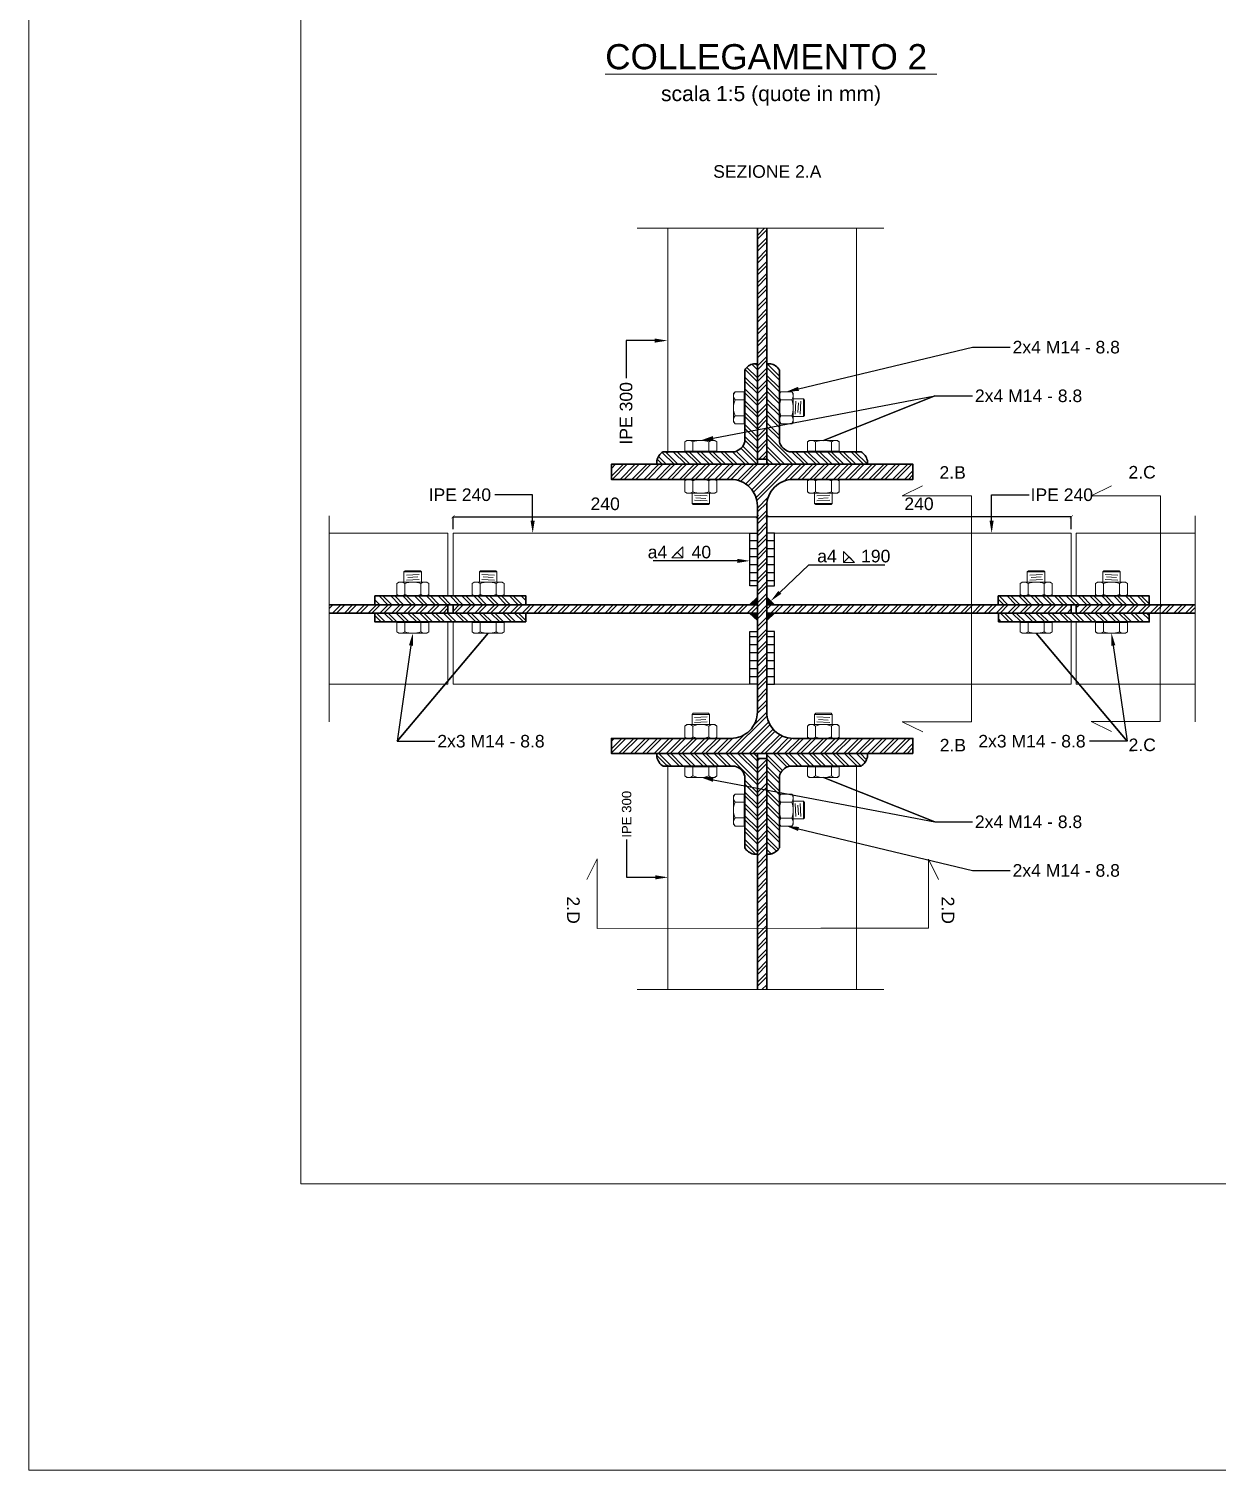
# Model space of a CAD drawing. Header units: millimetres. Extents: x 1415 to 3549, y 2194 to 4677.
# Drawn here: x 1781.695 to 1782.641, y 2311.981 to 2313.128 of the extents above; entities that cross this region are included whole.
import ezdxf
from ezdxf import colors
from ezdxf.entities.mleader import LeaderData, LeaderLine
from ezdxf.math import Vec2, Vec3

# ---------------------------------------------------------------- set-up
doc = ezdxf.new("R2010")
doc.units = ezdxf.units.MM
doc.linetypes.add('ACAD_ISO02W100', pattern=[15, 12, -3])
doc.linetypes.add('DASHDOT', pattern=[1, 0.5, -0.25, 0, -0.25])
doc.layers.get('0').update_dxf_attribs({"plot": 0})
for name, color, linetype, lineweight in [('bulloni', 170, 'Continuous', 15), ('Layer3', 7, 'Continuous', 15), ('Layer4', 7, 'Continuous', 15), ('quote', 252, 'Continuous', 5), ('sezionato particolari', 7, 'Continuous', 30), ('sezione', 18, 'ACAD_ISO02W100', 20)]:
    doc.layers.add(name, color=color, linetype=linetype, lineweight=lineweight)
doc.layers.add('retini', color=7, linetype='DASHDOT', lineweight=9, true_color=0x636466)
doc.layers.add('saldatura', color=6, linetype='Continuous')
doc.styles.get("Standard").update_dxf_attribs({"font": 'arial.ttf'})
doc.dimstyles.new('quote acciaio', dxfattribs={"dimtxt": 0.01, "dimasz": 0.0025, "dimexe": 0, "dimexo": 0, "dimgap": 0.005, "dimtad": 2, "dimdec": 0, "dimlfac": 1000, "dimzin": 0, "dimdsep": 46, "dimtxsty": 'Standard', "dimblk": 'ARCHTICK', "dimcen": 0, "dimclre": 252, "dimadec": 0, "dimazin": 0, "dimtfac": 1, "dimtdec": 0, "dimtofl": 0, "dimtmove": 0, "dimatfit": 3, "dimfxl": 0.01, "dimfxlon": 1, "dimtolj": 1, "dimtzin": 0, "dimarcsym": 0})
pattern_1 = [(45, (0, 0), (-0.004714634464, 0.004714634464), []), (45, (0.003143, 0), (-0.004714634464, 0.004714634464), [])]
pattern_2 = [(135, (0, 0), (-0.004714634464, -0.004714634464), []), (135, (2e-19, 0.003143), (-0.004714634464, -0.004714634464), [])]

# ---------------------------------------------------------------- blocks, each defined once
blk = doc.blocks.new('testa M-14')
at = {"layer": 'bulloni'}
blk.add_line((1771.5161, 2322.7876), (1771.5087, 2322.7876), dxfattribs=at)
for points in [[(1771.5087, 2322.7838), (1771.5083, 2322.7838), (1771.5083, 2322.804)], [(1771.5083, 2322.804), (1771.5087, 2322.804)], [(1771.5161, 2322.7812), (1771.5087, 2322.7812), (1771.5087, 2322.8066), (1771.5161, 2322.8066)], [(1771.5083, 2322.8014), (1771.5083, 2322.7864)]]:
    blk.add_lwpolyline(points, dxfattribs=at)
blk.add_lwpolyline([(1771.5161, 2322.8003, -0.181346), (1771.5161, 2322.7876, -0.362691), (1771.5161, 2322.7812), (1771.5173, 2322.7827), (1771.5173, 2322.8051), (1771.5161, 2322.8066, -0.362691), (1771.5161, 2322.8003), (1771.5087, 2322.8003)], format="xyb", dxfattribs=at)
blk = doc.blocks.new('_ArchTick')
at = {"color": 0, "linetype": 'ByBlock', "const_width": 0.15}
blk.add_lwpolyline([(-0.5, -0.5), (0.5, 0.5)], dxfattribs=at)
blk = doc.blocks.new('*D637')
at = {"layer": 'Defpoints', "color": 0, "transparency": 16777216}
for p in [(1782.2749, 2312.7398), (1782.0327, 2312.7267), (1782.2749, 2312.7267)]:
    blk.add_point(p, dxfattribs=at)
at = {"layer": 'quote', "color": 252, "lineweight": -2, "transparency": 16777216}
for p, q in [((1782.0327, 2312.7298), (1782.0327, 2312.7398)), ((1782.2749, 2312.7298), (1782.2749, 2312.7398))]:
    blk.add_line(p, q, dxfattribs=at)
at = {"layer": 'quote', "color": 0, "linetype": 'Continuous', "lineweight": -2, "transparency": 16777216}
blk.add_line((1782.0327, 2312.7398), (1782.2749, 2312.7398), dxfattribs=at)
at = {"layer": 'quote', "color": 0, "lineweight": -2, "transparency": 16777216, "xscale": 0.0025, "yscale": 0.0025, "zscale": 0.0025, "rotation": 180}
blk.add_blockref('_ArchTick', (1782.0327, 2312.7398), dxfattribs=at)
at = {"layer": 'quote', "color": 0, "lineweight": -2, "transparency": 16777216, "xscale": 0.0025, "yscale": 0.0025, "zscale": 0.0025}
blk.add_blockref('_ArchTick', (1782.2749, 2312.7398), dxfattribs=at)
at = {"layer": 'quote', "color": 0, "transparency": 16777216, "insert": (1782.1538, 2312.75), "char_height": 0.01, "attachment_point": 5}
blk.add_mtext('\\A1;240', dxfattribs=at)
blk = doc.blocks.new('*D636')
at = {"layer": 'Defpoints', "color": 0, "transparency": 16777216}
for p in [(1782.2824, 2312.7398), (1782.2824, 2312.7267), (1782.5247, 2312.7267)]:
    blk.add_point(p, dxfattribs=at)
at = {"layer": 'quote', "color": 252, "lineweight": -2, "transparency": 16777216}
for p, q in [((1782.2824, 2312.7298), (1782.2824, 2312.7398)), ((1782.5247, 2312.7298), (1782.5247, 2312.7398))]:
    blk.add_line(p, q, dxfattribs=at)
at = {"layer": 'quote', "color": 0, "linetype": 'Continuous', "lineweight": -2, "transparency": 16777216}
blk.add_line((1782.5247, 2312.7398), (1782.2824, 2312.7398), dxfattribs=at)
at = {"layer": 'quote', "color": 0, "lineweight": -2, "transparency": 16777216, "xscale": 0.0025, "yscale": 0.0025, "zscale": 0.0025}
for p, rotation in [((1782.2824, 2312.7398), 179.9999999998753), ((1782.5247, 2312.7398), 359.9999999998753)]:
    blk.add_blockref('_ArchTick', p, dxfattribs=dict(at, rotation=rotation))
at = {"layer": 'quote', "color": 0, "transparency": 16777216, "insert": (1782.4035, 2312.75), "char_height": 0.01, "attachment_point": 5}
blk.add_mtext('\\A1;240', dxfattribs=at)

msp = doc.modelspace()

# ---------------------------------------------------------------- hatches: boundary and pattern name
at = {"layer": 'retini', "transparency": 33554687}
h = msp.add_hatch(dxfattribs=at)
h.set_pattern_fill('ANSI32', color=256, scale=0.0007)
h.set_pattern_definition(pattern_1)
h.paths.add_polyline_path([(1782.2824, 2312.9693), (1782.2749, 2312.9693), (1782.2749, 2312.7855), (1782.2824, 2312.7855)])
h = msp.add_hatch(dxfattribs=at)
h.set_pattern_fill('ANSI32', color=256, scale=0.0007, angle=90)
h.set_pattern_definition(pattern_2)
h.paths.add_polyline_path([(1782.2824, 2312.7815), (1782.3624, 2312.7815), (1782.3624, 2312.7845, 0.204195), (1782.3574, 2312.7915), (1782.3004, 2312.7915, -0.267949), (1782.2924, 2312.7995), (1782.2924, 2312.8565, 0.204195), (1782.2854, 2312.8615), (1782.2824, 2312.8615)])
h.paths.add_polyline_path([(1782.2749, 2312.7815), (1782.2749, 2312.8615), (1782.2719, 2312.8615, 0.204195), (1782.2649, 2312.8565), (1782.2649, 2312.7995, -0.267949), (1782.2569, 2312.7915), (1782.1999, 2312.7915, 0.204195), (1782.1949, 2312.7845), (1782.1949, 2312.7815)])
h = msp.add_hatch(dxfattribs=at)
h.set_pattern_fill('ANSI32', color=256, scale=0.0007)
h.set_pattern_definition(pattern_1)
h.paths.add_polyline_path([(1782.1587, 2312.7815), (1782.1587, 2312.7695), (1782.2539, 2312.7695, -0.414214), (1782.2749, 2312.7485), (1782.2749, 2312.5845, -0.414214), (1782.2539, 2312.5635), (1782.1587, 2312.5635), (1782.1587, 2312.5515), (1782.3987, 2312.5515), (1782.3987, 2312.5635), (1782.3034, 2312.5635, -0.414214), (1782.2824, 2312.5845), (1782.2824, 2312.7485, -0.414214), (1782.3034, 2312.7695), (1782.3987, 2312.7695), (1782.3987, 2312.7815)])
h = msp.add_hatch(dxfattribs=at)
h.set_pattern_fill('ANSI32', color=256, scale=0.0007, angle=90)
h.set_pattern_definition(pattern_2)
h.paths.add_polyline_path([(1782.0907, 2312.6768), (1782.0907, 2312.6698), (1781.9706, 2312.6698), (1781.9706, 2312.6768)])
h.paths.add_polyline_path([(1781.9706, 2312.6562), (1781.9706, 2312.6632), (1782.0286, 2312.6632), (1782.0907, 2312.6632), (1782.0907, 2312.6562)])
h = msp.add_hatch(dxfattribs=at)
h.set_pattern_fill('ANSI32', color=256, scale=0.0007, angle=90)
h.set_pattern_definition(pattern_2)
h.paths.add_polyline_path([(1782.5867, 2312.6698), (1782.5867, 2312.6768), (1782.4666, 2312.6768), (1782.4666, 2312.6698)])
h.paths.add_polyline_path([(1782.5867, 2312.6562), (1782.5867, 2312.6632), (1782.5287, 2312.6632), (1782.4667, 2312.6632), (1782.4667, 2312.6562)])
h = msp.add_hatch(dxfattribs=at)
h.set_pattern_fill('ANSI32', color=256, scale=0.0007)
h.set_pattern_definition(pattern_1)
h.paths.add_polyline_path([(1782.0327, 2312.6698), (1782.0907, 2312.6698), (1782.2749, 2312.6698), (1782.2749, 2312.6632), (1782.0327, 2312.6632)])
h.paths.add_polyline_path([(1781.9341, 2312.6698), (1781.9341, 2312.6632), (1782.0287, 2312.6632), (1782.0287, 2312.6698)])
h = msp.add_hatch(dxfattribs=at)
h.set_pattern_fill('ANSI32', color=256, scale=0.0007)
h.set_pattern_definition(pattern_1)
h.paths.add_polyline_path([(1782.5247, 2312.6698), (1782.4666, 2312.6698), (1782.2824, 2312.6698), (1782.2824, 2312.6632), (1782.5247, 2312.6632)])
h.paths.add_polyline_path([(1782.6232, 2312.6632), (1782.6232, 2312.6698), (1782.5287, 2312.6698), (1782.5287, 2312.6632)])
h = msp.add_hatch(dxfattribs=at)
h.set_pattern_fill('ANSI32', color=256, scale=0.0007, angle=90)
h.set_pattern_definition(pattern_2)
h.paths.add_polyline_path([(1782.2824, 2312.4715), (1782.2854, 2312.4715, 0.204195), (1782.2924, 2312.4765), (1782.2924, 2312.5335, -0.267949), (1782.3004, 2312.5415), (1782.3574, 2312.5415, 0.204195), (1782.3624, 2312.5485), (1782.3624, 2312.5515), (1782.2824, 2312.5515)])
h.paths.add_polyline_path([(1782.1949, 2312.5515), (1782.1949, 2312.5485, 0.204195), (1782.1999, 2312.5415), (1782.2569, 2312.5415, -0.267949), (1782.2649, 2312.5335), (1782.2649, 2312.4765, 0.204195), (1782.2719, 2312.4715), (1782.2749, 2312.4715), (1782.2749, 2312.5515)])
h = msp.add_hatch(dxfattribs=at)
h.set_pattern_fill('ANSI32', color=256, scale=0.0007)
h.set_pattern_definition(pattern_1)
h.paths.add_polyline_path([(1782.2749, 2312.3637), (1782.2824, 2312.3637), (1782.2824, 2312.4125), (1782.2749, 2312.4125)])
h.paths.add_polyline_path([(1782.2824, 2312.5475), (1782.2749, 2312.5475), (1782.2749, 2312.4715), (1782.2749, 2312.4125), (1782.2824, 2312.4125)])
at = {"layer": 'saldatura'}
h = msp.add_hatch(dxfattribs=at)
h.set_pattern_fill('ANSI31', color=256, scale=0.002, angle=135)
h.paths.add_polyline_path([(1782.2884, 2312.7267), (1782.2824, 2312.7267), (1782.2824, 2312.6848), (1782.2884, 2312.6848)])
h.paths.add_polyline_path([(1782.2749, 2312.7267), (1782.2689, 2312.7267), (1782.2689, 2312.6848), (1782.2749, 2312.6848)])
h.paths.add_polyline_path([(1782.2884, 2312.6486), (1782.2824, 2312.6486), (1782.2824, 2312.6067), (1782.2884, 2312.6067)])
h.paths.add_polyline_path([(1782.2749, 2312.6486), (1782.2689, 2312.6486), (1782.2689, 2312.6067), (1782.2749, 2312.6067)])
h = msp.add_hatch(color=256, dxfattribs=at)
h.dxf.hatch_style = 1
h.paths.add_polyline_path([(1782.2718, 2312.6728), (1782.2687, 2312.6698), (1782.2749, 2312.6698), (1782.2749, 2312.6758)])
h = msp.add_hatch(color=256, dxfattribs=at)
h.dxf.hatch_style = 1
h.paths.add_polyline_path([(1782.2855, 2312.6728), (1782.2886, 2312.6698), (1782.2824, 2312.6698), (1782.2824, 2312.6758)])
h = msp.add_hatch(color=256, dxfattribs=at)
h.dxf.hatch_style = 1
h.paths.add_polyline_path([(1782.2718, 2312.6602), (1782.2687, 2312.6632), (1782.2749, 2312.6632), (1782.2749, 2312.6572)])
h = msp.add_hatch(color=256, dxfattribs=at)
h.dxf.hatch_style = 1
h.paths.add_polyline_path([(1782.2855, 2312.6602), (1782.2886, 2312.6632), (1782.2824, 2312.6632), (1782.2824, 2312.6572)])

# ---------------------------------------------------------------- linework, layer by layer
at = {"layer": 'bulloni'}
for p, q in [((1782.2924, 2312.8377), (1782.2936, 2312.8392)), ((1782.2924, 2312.8153), (1782.2924, 2312.8377)), ((1782.2936, 2312.8392), (1782.3023, 2312.8392)), ((1782.3023, 2312.8328), (1782.2936, 2312.8328)), ((1782.3034, 2312.8377), (1782.3023, 2312.8392)), ((1782.3034, 2312.8153), (1782.3034, 2312.8377)), ((1782.3115, 2312.8335), (1782.3034, 2312.8335)), ((1782.3056, 2312.8316), (1782.305, 2312.8214)), ((1782.3095, 2312.8316), (1782.309, 2312.8214)), ((1782.3115, 2312.8195), (1782.3115, 2312.8335)), ((1782.3124, 2312.8326), (1782.3115, 2312.8335)), ((1782.3124, 2312.8204), (1782.3124, 2312.8326)), ((1782.2936, 2312.8201), (1782.3023, 2312.8201)), ((1782.3115, 2312.8195), (1782.3034, 2312.8195)), ((1782.3075, 2312.8304), (1782.3071, 2312.8226)), ((1782.3115, 2312.8195), (1782.3124, 2312.8204)), ((1782.2924, 2312.8153), (1782.2936, 2312.8138)), ((1782.2936, 2312.8138), (1782.3023, 2312.8138)), ((1782.3034, 2312.8153), (1782.3023, 2312.8138)), ((1782.2187, 2312.7695), (1782.2172, 2312.7683)), ((1782.2172, 2312.7683), (1782.2172, 2312.7596)), ((1782.2236, 2312.7683), (1782.2236, 2312.7596)), ((1782.2363, 2312.7596), (1782.2363, 2312.7683)), ((1782.2411, 2312.7695), (1782.2426, 2312.7683)), ((1782.2426, 2312.7683), (1782.2426, 2312.7596)), ((1782.3162, 2312.7695), (1782.3147, 2312.7683)), ((1782.3147, 2312.7683), (1782.3147, 2312.7596)), ((1782.3211, 2312.7596), (1782.3211, 2312.7683)), ((1782.3338, 2312.7683), (1782.3338, 2312.7596)), ((1782.3386, 2312.7695), (1782.3401, 2312.7683)), ((1782.3401, 2312.7683), (1782.3401, 2312.7596)), ((1782.2187, 2312.7585), (1782.2172, 2312.7596)), ((1782.2187, 2312.7585), (1782.2411, 2312.7585)), ((1782.2229, 2312.7504), (1782.2229, 2312.7585)), ((1782.235, 2312.7563), (1782.2248, 2312.7569)), ((1782.235, 2312.7524), (1782.2248, 2312.7529)), ((1782.2338, 2312.7544), (1782.226, 2312.7548)), ((1782.2369, 2312.7504), (1782.2369, 2312.7585)), ((1782.2411, 2312.7585), (1782.2426, 2312.7596)), ((1782.3162, 2312.7585), (1782.3147, 2312.7596)), ((1782.3386, 2312.7585), (1782.3162, 2312.7585)), ((1782.3204, 2312.7504), (1782.3204, 2312.7585)), ((1782.3223, 2312.7563), (1782.3325, 2312.7569)), ((1782.3223, 2312.7524), (1782.3325, 2312.7529)), ((1782.3235, 2312.7544), (1782.3313, 2312.7548)), ((1782.3344, 2312.7504), (1782.3344, 2312.7585)), ((1782.3386, 2312.7585), (1782.3401, 2312.7596)), ((1782.2229, 2312.7504), (1782.2238, 2312.7495)), ((1782.2229, 2312.7504), (1782.2369, 2312.7504)), ((1782.2238, 2312.7495), (1782.236, 2312.7495)), ((1782.236, 2312.7495), (1782.2369, 2312.7504)), ((1782.3344, 2312.7504), (1782.3204, 2312.7504)), ((1782.3213, 2312.7495), (1782.3204, 2312.7504)), ((1782.3335, 2312.7495), (1782.3213, 2312.7495)), ((1782.3344, 2312.7504), (1782.3335, 2312.7495)), ((1781.9937, 2312.6959), (1781.9946, 2312.6968)), ((1781.9937, 2312.6959), (1781.9937, 2312.6878)), ((1781.9937, 2312.6959), (1782.0077, 2312.6959)), ((1781.9946, 2312.6968), (1782.0068, 2312.6968)), ((1782.0058, 2312.6939), (1781.9956, 2312.6933)), ((1782.0068, 2312.6968), (1782.0077, 2312.6959)), ((1782.0077, 2312.6959), (1782.0077, 2312.6878)), ((1782.0546, 2312.6968), (1782.0537, 2312.6959)), ((1782.0537, 2312.6959), (1782.0537, 2312.6878)), ((1782.0677, 2312.6959), (1782.0537, 2312.6959)), ((1782.0668, 2312.6968), (1782.0546, 2312.6968)), ((1782.0556, 2312.6939), (1782.0658, 2312.6933)), ((1782.0677, 2312.6959), (1782.0668, 2312.6968)), ((1782.0677, 2312.6959), (1782.0677, 2312.6878)), ((1782.4897, 2312.6959), (1782.4906, 2312.6968)), ((1782.4897, 2312.6959), (1782.4897, 2312.6878)), ((1782.4897, 2312.6959), (1782.5037, 2312.6959)), ((1782.4906, 2312.6968), (1782.5028, 2312.6968)), ((1782.5018, 2312.6939), (1782.4916, 2312.6933)), ((1782.5028, 2312.6968), (1782.5037, 2312.6959)), ((1782.5037, 2312.6959), (1782.5037, 2312.6878)), ((1782.5506, 2312.6968), (1782.5497, 2312.6959)), ((1782.5497, 2312.6959), (1782.5497, 2312.6878)), ((1782.5637, 2312.6959), (1782.5497, 2312.6959)), ((1782.5628, 2312.6968), (1782.5506, 2312.6968)), ((1782.5516, 2312.6939), (1782.5618, 2312.6933)), ((1782.5637, 2312.6959), (1782.5628, 2312.6968)), ((1782.5637, 2312.6959), (1782.5637, 2312.6878)), ((1781.9895, 2312.6878), (1781.988, 2312.6866)), ((1781.988, 2312.6779), (1781.988, 2312.6866)), ((1781.9895, 2312.6878), (1782.0119, 2312.6878)), ((1781.9943, 2312.6779), (1781.9943, 2312.6866)), ((1782.0058, 2312.69), (1781.9956, 2312.6894)), ((1782.0046, 2312.6919), (1781.9967, 2312.6914)), ((1782.007, 2312.6866), (1782.007, 2312.6779)), ((1782.0119, 2312.6878), (1782.0134, 2312.6866)), ((1782.0134, 2312.6779), (1782.0134, 2312.6866)), ((1782.0495, 2312.6878), (1782.048, 2312.6866)), ((1782.048, 2312.6779), (1782.048, 2312.6866)), ((1782.0719, 2312.6878), (1782.0495, 2312.6878)), ((1782.0543, 2312.6866), (1782.0543, 2312.6779)), ((1782.0556, 2312.69), (1782.0658, 2312.6894)), ((1782.0567, 2312.6919), (1782.0646, 2312.6914)), ((1782.067, 2312.6779), (1782.067, 2312.6866)), ((1782.0719, 2312.6878), (1782.0734, 2312.6866)), ((1782.0734, 2312.6779), (1782.0734, 2312.6866)), ((1782.4855, 2312.6878), (1782.484, 2312.6866)), ((1782.484, 2312.6779), (1782.484, 2312.6866)), ((1782.4855, 2312.6878), (1782.5079, 2312.6878)), ((1782.4903, 2312.6779), (1782.4903, 2312.6866)), ((1782.5018, 2312.69), (1782.4916, 2312.6894)), ((1782.5006, 2312.6919), (1782.4927, 2312.6914)), ((1782.503, 2312.6866), (1782.503, 2312.6779)), ((1782.5079, 2312.6878), (1782.5094, 2312.6866)), ((1782.5094, 2312.6779), (1782.5094, 2312.6866)), ((1782.5455, 2312.6878), (1782.544, 2312.6866)), ((1782.544, 2312.6779), (1782.544, 2312.6866)), ((1782.5679, 2312.6878), (1782.5455, 2312.6878)), ((1782.5503, 2312.6866), (1782.5503, 2312.6779)), ((1782.5516, 2312.69), (1782.5618, 2312.6894)), ((1782.5527, 2312.6919), (1782.5606, 2312.6914)), ((1782.563, 2312.6779), (1782.563, 2312.6866)), ((1782.5679, 2312.6878), (1782.5694, 2312.6866)), ((1782.5694, 2312.6779), (1782.5694, 2312.6866)), ((1781.9895, 2312.6768), (1781.988, 2312.6779)), ((1782.0119, 2312.6768), (1782.0134, 2312.6779)), ((1782.0495, 2312.6768), (1782.048, 2312.6779)), ((1782.0719, 2312.6768), (1782.0734, 2312.6779)), ((1782.4855, 2312.6768), (1782.484, 2312.6779)), ((1782.5079, 2312.6768), (1782.5094, 2312.6779)), ((1782.5455, 2312.6768), (1782.544, 2312.6779)), ((1782.5679, 2312.6768), (1782.5694, 2312.6779)), ((1782.2229, 2312.5826), (1782.2238, 2312.5835)), ((1782.2229, 2312.5826), (1782.2229, 2312.5745)), ((1782.2229, 2312.5826), (1782.2369, 2312.5826)), ((1782.2238, 2312.5835), (1782.236, 2312.5835)), ((1782.235, 2312.5806), (1782.2248, 2312.58)), ((1782.2338, 2312.5786), (1782.226, 2312.5781)), ((1782.236, 2312.5835), (1782.2369, 2312.5826)), ((1782.2369, 2312.5826), (1782.2369, 2312.5745)), ((1782.3213, 2312.5835), (1782.3204, 2312.5826)), ((1782.3204, 2312.5826), (1782.3204, 2312.5745)), ((1782.3344, 2312.5826), (1782.3204, 2312.5826)), ((1782.3335, 2312.5835), (1782.3213, 2312.5835)), ((1782.3223, 2312.5806), (1782.3325, 2312.58)), ((1782.3235, 2312.5786), (1782.3313, 2312.5781)), ((1782.3344, 2312.5826), (1782.3335, 2312.5835)), ((1782.3344, 2312.5826), (1782.3344, 2312.5745)), ((1782.2187, 2312.5745), (1782.2172, 2312.5733)), ((1782.2172, 2312.5646), (1782.2172, 2312.5733)), ((1782.2187, 2312.5745), (1782.2411, 2312.5745)), ((1782.2236, 2312.5646), (1782.2236, 2312.5733)), ((1782.235, 2312.5767), (1782.2248, 2312.5761)), ((1782.2363, 2312.5733), (1782.2363, 2312.5646)), ((1782.2411, 2312.5745), (1782.2426, 2312.5733)), ((1782.2426, 2312.5646), (1782.2426, 2312.5733)), ((1782.3162, 2312.5745), (1782.3147, 2312.5733)), ((1782.3147, 2312.5646), (1782.3147, 2312.5733)), ((1782.3386, 2312.5745), (1782.3162, 2312.5745)), ((1782.3211, 2312.5733), (1782.3211, 2312.5646)), ((1782.3223, 2312.5767), (1782.3325, 2312.5761)), ((1782.3338, 2312.5646), (1782.3338, 2312.5733)), ((1782.3386, 2312.5745), (1782.3401, 2312.5733)), ((1782.3401, 2312.5646), (1782.3401, 2312.5733)), ((1782.2187, 2312.5635), (1782.2172, 2312.5646)), ((1782.2411, 2312.5635), (1782.2426, 2312.5646)), ((1782.3162, 2312.5635), (1782.3147, 2312.5646)), ((1782.3386, 2312.5635), (1782.3401, 2312.5646)), ((1782.2924, 2312.5177), (1782.2936, 2312.5192)), ((1782.2924, 2312.5177), (1782.2924, 2312.4953)), ((1782.2936, 2312.5192), (1782.3023, 2312.5192)), ((1782.2936, 2312.5128), (1782.3023, 2312.5128)), ((1782.3034, 2312.5177), (1782.3023, 2312.5192)), ((1782.3034, 2312.5177), (1782.3034, 2312.4953)), ((1782.3115, 2312.5135), (1782.3034, 2312.5135)), ((1782.3056, 2312.5014), (1782.305, 2312.5116)), ((1782.3075, 2312.5026), (1782.3071, 2312.5104)), ((1782.3095, 2312.5014), (1782.309, 2312.5116)), ((1782.3115, 2312.5135), (1782.3124, 2312.5126)), ((1782.3115, 2312.5135), (1782.3115, 2312.4995)), ((1782.3124, 2312.5126), (1782.3124, 2312.5004)), ((1782.3023, 2312.5001), (1782.2936, 2312.5001)), ((1782.3115, 2312.4995), (1782.3034, 2312.4995)), ((1782.3124, 2312.5004), (1782.3115, 2312.4995)), ((1782.2924, 2312.4953), (1782.2936, 2312.4938)), ((1782.2936, 2312.4938), (1782.3023, 2312.4938)), ((1782.3034, 2312.4953), (1782.3023, 2312.4938))]:
    msp.add_line(p, q, dxfattribs=at)
for centre, radius, start, end in [((1782.2974, 2312.836), 0.00495, 140.1295, 219.8705), ((1782.3105, 2312.8265), 0.0181, 159.4427, 200.5573), ((1782.2985, 2312.836), 0.00495, 320.1295, 39.8705), ((1782.2853, 2312.8265), 0.0181, 339.4427, 20.5573), ((1782.2974, 2312.817), 0.00495, 140.1295, 219.8705), ((1782.2985, 2312.817), 0.00495, 320.1295, 39.8705), ((1782.2204, 2312.7645), 0.00495, 50.1295, 129.8705), ((1782.2299, 2312.7514), 0.0181, 69.4427, 110.5573), ((1782.2394, 2312.7645), 0.00495, 50.1295, 129.8705), ((1782.3179, 2312.7645), 0.00495, 50.1295, 129.8705), ((1782.3274, 2312.7514), 0.0181, 69.4427, 110.5573), ((1782.3369, 2312.7645), 0.00495, 50.1295, 129.8705), ((1782.2204, 2312.7634), 0.00495, 230.1295, 309.8705), ((1782.2299, 2312.7766), 0.0181, 249.4427, 290.5573), ((1782.2394, 2312.7634), 0.00495, 230.1295, 309.8705), ((1782.3179, 2312.7634), 0.00495, 230.1295, 309.8705), ((1782.3274, 2312.7766), 0.0181, 249.4427, 290.5573), ((1782.3369, 2312.7634), 0.00495, 230.1295, 309.8705), ((1781.9911, 2312.6828), 0.00495, 50.1295, 129.8705), ((1782.0007, 2312.6697), 0.0181, 69.4427, 110.5573), ((1782.0102, 2312.6828), 0.00495, 50.1295, 129.8705), ((1782.0511, 2312.6828), 0.00495, 50.1295, 129.8705), ((1782.0607, 2312.6697), 0.0181, 69.4427, 110.5573), ((1782.0702, 2312.6828), 0.00495, 50.1295, 129.8705), ((1782.4871, 2312.6828), 0.00495, 50.1295, 129.8705), ((1782.4967, 2312.6697), 0.0181, 69.4427, 110.5573), ((1782.5062, 2312.6828), 0.00495, 50.1295, 129.8705), ((1782.5471, 2312.6828), 0.00495, 50.1295, 129.8705), ((1782.5567, 2312.6697), 0.0181, 69.4427, 110.5573), ((1782.5662, 2312.6828), 0.00495, 50.1295, 129.8705), ((1781.9911, 2312.6817), 0.00495, 230.1295, 309.8705), ((1782.0007, 2312.6949), 0.0181, 249.4427, 290.5573), ((1782.0102, 2312.6817), 0.00495, 230.1295, 309.8705), ((1782.0511, 2312.6817), 0.00495, 230.1295, 309.8705), ((1782.0607, 2312.6949), 0.0181, 249.4427, 290.5573), ((1782.0702, 2312.6817), 0.00495, 230.1295, 309.8705), ((1782.4871, 2312.6817), 0.00495, 230.1295, 309.8705), ((1782.4967, 2312.6949), 0.0181, 249.4427, 290.5573), ((1782.5062, 2312.6817), 0.00495, 230.1295, 309.8705), ((1782.5471, 2312.6817), 0.00495, 230.1295, 309.8705), ((1782.5567, 2312.6949), 0.0181, 249.4427, 290.5573), ((1782.5662, 2312.6817), 0.00495, 230.1295, 309.8705), ((1782.2204, 2312.5695), 0.00495, 50.1295, 129.8705), ((1782.2299, 2312.5564), 0.0181, 69.4427, 110.5573), ((1782.2394, 2312.5695), 0.00495, 50.1295, 129.8705), ((1782.3179, 2312.5695), 0.00495, 50.1295, 129.8705), ((1782.3274, 2312.5564), 0.0181, 69.4427, 110.5573), ((1782.3369, 2312.5695), 0.00495, 50.1295, 129.8705), ((1782.2204, 2312.5684), 0.00495, 230.1295, 309.8705), ((1782.2299, 2312.5816), 0.0181, 249.4427, 290.5573), ((1782.2394, 2312.5684), 0.00495, 230.1295, 309.8705), ((1782.3179, 2312.5684), 0.00495, 230.1295, 309.8705), ((1782.3274, 2312.5816), 0.0181, 249.4427, 290.5573), ((1782.3369, 2312.5684), 0.00495, 230.1295, 309.8705), ((1782.2974, 2312.516), 0.00495, 140.1295, 219.8705), ((1782.3105, 2312.5065), 0.0181, 159.4427, 200.5573), ((1782.2985, 2312.516), 0.00495, 320.1295, 39.8705), ((1782.2853, 2312.5065), 0.0181, 339.4427, 20.5573), ((1782.2974, 2312.497), 0.00495, 140.1295, 219.8705), ((1782.2985, 2312.497), 0.00495, 320.1295, 39.8705)]:
    msp.add_arc(centre, radius, start, end, dxfattribs=at)
at = {"layer": 'Layer3'}
for points in [[(1781.9116, 2314.1897), (1784.955, 2314.1897), (1784.955, 2312.2092), (1781.9116, 2312.2092)], [(1781.9116, 2313.1397), (1784.955, 2313.1397), (1784.955, 2312.2092), (1781.9116, 2312.2092)]]:
    msp.add_lwpolyline(points, close=True, dxfattribs=at)
msp.add_lwpolyline([(1781.9116, 2312.2092), (1784.8816, 2312.2092)], dxfattribs=at)
at = {"layer": 'Layer4'}
msp.add_lwpolyline([(1791.9107, 2314.4196), (1781.6951, 2314.4196), (1781.6951, 2311.9815), (1791.9107, 2311.9815)], close=True, dxfattribs=at)
for points in [[(1782.2037, 2312.7906), (1782.2037, 2312.9693)], [(1782.3537, 2312.7906), (1782.3537, 2312.9693)], [(1782.2373, 2312.7915), (1782.2226, 2312.7915)], [(1782.3201, 2312.7915), (1782.3348, 2312.7915)], [(1781.9341, 2312.7267), (1782.0287, 2312.7267), (1782.0287, 2312.6768)], [(1782.2749, 2312.7267), (1782.0327, 2312.7267), (1782.0327, 2312.6768)], [(1782.2824, 2312.7267), (1782.5247, 2312.7267), (1782.5247, 2312.6768)], [(1782.6232, 2312.7267), (1782.5287, 2312.7267), (1782.5287, 2312.6768)], [(1782.0287, 2312.6562), (1782.0287, 2312.6067), (1781.9341, 2312.6067)], [(1782.0327, 2312.6562), (1782.0327, 2312.6067), (1782.2749, 2312.6067)], [(1782.5247, 2312.6562), (1782.5247, 2312.6067), (1782.2824, 2312.6067)], [(1782.5287, 2312.6562), (1782.5287, 2312.6067), (1782.6232, 2312.6067)], [(1782.2037, 2312.5424), (1782.2037, 2312.3637)], [(1782.2373, 2312.5415), (1782.2226, 2312.5415)], [(1782.3201, 2312.5415), (1782.3348, 2312.5415)], [(1782.3537, 2312.5424), (1782.3537, 2312.3637)]]:
    msp.add_lwpolyline(points, dxfattribs=at)
at = {"layer": 'quote', "lineweight": 20}
for points in [[(1782.2156, 2312.7158), (1782.2068, 2312.7071), (1782.2112, 2312.7115), (1782.2156, 2312.7071)], [(1782.2068, 2312.7071), (1782.2156, 2312.7071)], [(1782.2156, 2312.7158), (1782.2156, 2312.7071)], [(1782.3435, 2312.7122), (1782.3435, 2312.7035)], [(1782.3435, 2312.7122), (1782.3523, 2312.7035), (1782.3479, 2312.7078), (1782.3435, 2312.7035)], [(1782.3523, 2312.7035), (1782.3435, 2312.7035)]]:
    msp.add_lwpolyline(points, dxfattribs=at)
at = {"layer": 'saldatura'}
for points in [[(1782.2689, 2312.6848), (1782.2689, 2312.7267), (1782.2749, 2312.7267), (1782.2749, 2312.6848)], [(1782.2884, 2312.6848), (1782.2884, 2312.7267), (1782.2824, 2312.7267), (1782.2824, 2312.6848)], [(1782.2749, 2312.6758), (1782.2749, 2312.6758), (1782.2687, 2312.6698), (1782.2749, 2312.6698)], [(1782.2824, 2312.6758), (1782.2824, 2312.6758), (1782.2886, 2312.6698), (1782.2824, 2312.6698)], [(1782.2749, 2312.6572), (1782.2749, 2312.6572), (1782.2687, 2312.6632), (1782.2749, 2312.6632)], [(1782.2824, 2312.6572), (1782.2824, 2312.6572), (1782.2886, 2312.6632), (1782.2824, 2312.6632)], [(1782.2689, 2312.6067), (1782.2689, 2312.6486), (1782.2749, 2312.6486), (1782.2749, 2312.6067)], [(1782.2884, 2312.6067), (1782.2884, 2312.6486), (1782.2824, 2312.6486), (1782.2824, 2312.6067)]]:
    msp.add_lwpolyline(points, close=True, dxfattribs=at)
at = {"layer": 'sezionato particolari'}
for points in [[(1782.2749, 2312.9693), (1782.2749, 2312.7855)], [(1782.2824, 2312.9693), (1782.2824, 2312.7855)], [(1782.2749, 2312.7855), (1782.2824, 2312.7855)], [(1782.0907, 2312.6698), (1781.9706, 2312.6698), (1781.9706, 2312.6768), (1782.0907, 2312.6768), (1782.0907, 2312.6698)], [(1782.4666, 2312.6698), (1782.5867, 2312.6698), (1782.5867, 2312.6768), (1782.4666, 2312.6768), (1782.4666, 2312.6698)], [(1782.0287, 2312.6698), (1781.9341, 2312.6698)], [(1782.0286, 2312.6632), (1781.9341, 2312.6632)], [(1782.0907, 2312.6562), (1781.9706, 2312.6562), (1781.9706, 2312.6632), (1782.0907, 2312.6632), (1782.0907, 2312.6562)], [(1782.0287, 2312.6698), (1782.0287, 2312.6632)], [(1782.2749, 2312.6632), (1782.0326, 2312.6632)], [(1782.0327, 2312.6698), (1782.0327, 2312.6632)], [(1782.2749, 2312.6698), (1782.0327, 2312.6698)], [(1782.2824, 2312.6698), (1782.5247, 2312.6698)], [(1782.2824, 2312.6632), (1782.5247, 2312.6632)], [(1782.4667, 2312.6562), (1782.5867, 2312.6562), (1782.5867, 2312.6632), (1782.4667, 2312.6632), (1782.4667, 2312.6562)], [(1782.5247, 2312.6698), (1782.5247, 2312.6632)], [(1782.5287, 2312.6698), (1782.5287, 2312.6632)], [(1782.5287, 2312.6698), (1782.6234, 2312.6698)], [(1782.5287, 2312.6632), (1782.6233, 2312.6632)], [(1782.2749, 2312.3637), (1782.2749, 2312.5475)], [(1782.2749, 2312.5475), (1782.2824, 2312.5475)], [(1782.2824, 2312.3637), (1782.2824, 2312.5475)]]:
    msp.add_lwpolyline(points, dxfattribs=at)
for points in [[(1782.2749, 2312.7815), (1782.1949, 2312.7815), (1782.1949, 2312.7845, -0.204195), (1782.1999, 2312.7915), (1782.2569, 2312.7915, 0.267949), (1782.2649, 2312.7995), (1782.2649, 2312.8565, -0.204195), (1782.2719, 2312.8615), (1782.2749, 2312.8615)], [(1782.2824, 2312.7815), (1782.3624, 2312.7815), (1782.3624, 2312.7845, 0.204195), (1782.3574, 2312.7915), (1782.3004, 2312.7915, -0.267949), (1782.2924, 2312.7995), (1782.2924, 2312.8565, 0.204195), (1782.2854, 2312.8615), (1782.2824, 2312.8615)], [(1782.3987, 2312.5515), (1782.1587, 2312.5515), (1782.1587, 2312.5635), (1782.2539, 2312.5635, 0.414214), (1782.2749, 2312.5845), (1782.2749, 2312.7485, 0.414214), (1782.2539, 2312.7695), (1782.1587, 2312.7695), (1782.1587, 2312.7815), (1782.3987, 2312.7815), (1782.3987, 2312.7695), (1782.3034, 2312.7695, 0.414214), (1782.2824, 2312.7485), (1782.2824, 2312.5845, 0.414214), (1782.3034, 2312.5635), (1782.3987, 2312.5635)], [(1782.2749, 2312.5515), (1782.1949, 2312.5515), (1782.1949, 2312.5485, 0.204195), (1782.1999, 2312.5415), (1782.2569, 2312.5415, -0.267949), (1782.2649, 2312.5335), (1782.2649, 2312.4765, 0.204195), (1782.2719, 2312.4715), (1782.2749, 2312.4715)], [(1782.2824, 2312.5515), (1782.3624, 2312.5515), (1782.3624, 2312.5485, -0.204195), (1782.3574, 2312.5415), (1782.3004, 2312.5415, 0.267949), (1782.2924, 2312.5335), (1782.2924, 2312.4765, -0.204195), (1782.2854, 2312.4715), (1782.2824, 2312.4715)]]:
    msp.add_lwpolyline(points, format="xyb", close=True, dxfattribs=at)
at = {"layer": 'sezione', "ltscale": 0.2}
for points in [[(1782.1793, 2312.9693), (1782.3754, 2312.9693)], [(1782.4063, 2312.7643), (1782.3901, 2312.7563), (1782.4453, 2312.7563), (1782.4452, 2312.5768), (1782.3902, 2312.5768), (1782.4065, 2312.5688)], [(1782.5567, 2312.7645), (1782.5404, 2312.7564), (1782.5956, 2312.7564), (1782.5955, 2312.5769), (1782.5405, 2312.5769), (1782.5568, 2312.5689)], [(1781.9341, 2312.5768), (1781.9341, 2312.7404)], [(1782.6232, 2312.5768), (1782.6232, 2312.7404)], [(1782.1392, 2312.4513), (1782.1473, 2312.4676), (1782.1473, 2312.4123), (1782.3253, 2312.4125)], [(1782.3253, 2312.4125), (1782.4111, 2312.4125), (1782.411, 2312.4675), (1782.419, 2312.4513)], [(1782.1793, 2312.3637), (1782.3754, 2312.3637)]]:
    msp.add_lwpolyline(points, dxfattribs=at)

# ---------------------------------------------------------------- block references
at = {"layer": 'bulloni'}
for p, rotation in [((3553.7732, 4635.6204), 180), ((4105.0238, 541.2832), 90.00000000000007), ((-540.7333, 4084.1644), 270.0000000000001), ((-540.2373, 4084.1644), 270.0000000000001), ((-540.4665, 4084.0497), 270.0000000000001)]:
    msp.add_blockref('testa M-14', p, dxfattribs=dict(at, rotation=rotation))
at = {"layer": 'bulloni', "xscale": -1}
for p, rotation in [((-540.4665, 541.2832), 269.9999999999999), ((4104.7946, 4084.1644), 89.99999999999993), ((4105.2906, 4084.1644), 89.99999999999993), ((4105.0238, 4084.0497), 89.99999999999993), ((3553.7732, -10.2874), 359.9999999999999)]:
    msp.add_blockref('testa M-14', p, dxfattribs=dict(at, rotation=rotation))

# ---------------------------------------------------------------- texts
at = {"layer": 'Layer4', "attachment_point": 1}
for s, width, insert, char_height in [('\\pxqc;{\\LCOLLEGAMENTO 2}   {\\H0.6x;scala 1:5 (quote in mm)}', 0.276552, (1782.1475, 2313.1157), 0.02), ('SEZIONE 2.A', 40.648423, (1782.2397, 2313.0194), 0.01)]:
    msp.add_mtext_dynamic_manual_height_columns(s, width=width, gutter_width=12.5, heights=[0], dxfattribs=dict(at, insert=insert, char_height=char_height))
at = {"layer": 'sezione', "char_height": 0.01, "attachment_point": 1}
for s, insert in [('2.B', (1782.4198, 2312.78)), ('2.C', (1782.5702, 2312.7802))]:
    msp.add_mtext_dynamic_manual_height_columns(s, width=40.648423, gutter_width=12.5, heights=[0], dxfattribs=dict(at, insert=insert))
at = {"layer": 'sezione', "ltscale": 0.2, "char_height": 0.01}
for s, heights, insert, attachment_point, rotation in [('2.B', [0], (1782.42, 2312.5531), 7, 0.0903), ('2.C', [0.00926], (1782.5703, 2312.5532), 7, 0.0903), ('2.D', [0], (1782.4316, 2312.4377), 1, 269.9326)]:
    msp.add_mtext_dynamic_manual_height_columns(s, width=40.648423, gutter_width=12.5, heights=heights, dxfattribs=dict(at, insert=insert, attachment_point=attachment_point, rotation=rotation))
at = {"layer": 'sezione', "insert": (1782.1235, 2312.4378), "char_height": 0.01, "attachment_point": 7, "rotation": 270.0229}
msp.add_mtext_dynamic_manual_height_columns('2.D', width=40.648423, gutter_width=12.5, heights=[0], dxfattribs=at)

# ---------------------------------------------------------------- dimensions: what is measured, and where the dimension line sits
at = {"layer": 'quote'}
dim = msp.add_linear_dim(base=(1782.2749, 2312.7398), p1=(1782.0327, 2312.7267), p2=(1782.2749, 2312.7267), text='240', dimstyle='quote acciaio', dxfattribs=at)
dim.commit()
dim.dimension.update_dxf_attribs({"geometry": '*D637', "text_midpoint": (1782.1538, 2312.75)})
dim = msp.add_linear_dim(base=(1782.2824, 2312.7398), p1=(1782.5247, 2312.7267), p2=(1782.2824, 2312.7267), angle=180, text='240', dimstyle='quote acciaio', dxfattribs=at)
dim.commit()
dim.dimension.update_dxf_attribs({"geometry": '*D636', "text_midpoint": (1782.4035, 2312.75)})

# ---------------------------------------------------------------- leaders
ml = msp.add_multileader_mtext('Standard', dxfattribs=at)
ml.set_content('IPE 300', color=256)
ml.set_leader_properties()
ml.build(insert=Vec2(0, 0))
ml.multileader.update_dxf_attribs({"dogleg_length": 0.03, "arrow_head_size": 0.01})
ctx = ml.context
ctx.base_point, ctx.char_height, ctx.arrow_head_size, ctx.landing_gap_size, ctx.plane_origin, ctx.plane_x_axis, ctx.plane_y_axis = Vec3(1782.1705, 2312.7962), 0.01, 0.01, 0.003, Vec3(1782.2033, 2312.8799), Vec3(0, 1), Vec3(-1, 0)
ctx.text_align_type = 2
notes = []
notes.append((ctx, [(0, (1, 1, 0), (1782.1705, 2312.8799), (0, -1), 0.03, [(0, [(1782.2033, 2312.8799), (1782.1705, 2312.8799)], 0, [])])]))
ctx.mtext.insert, ctx.mtext.text_direction, ctx.mtext.rotation, ctx.mtext.alignment, ctx.mtext.flow_direction = Vec3(1782.1654, 2312.8469), Vec3(0, 1), 1.570796, 3, 5
ml = msp.add_multileader_mtext('Standard', dxfattribs=at)
ml.set_content('2x4 M14 - 8.8', color=256)
ml.set_leader_properties()
ml.build(insert=Vec2(0, 0))
ml.multileader.update_dxf_attribs({"dogleg_length": 0.03, "arrow_head_size": 0.01})
ctx = ml.context
ctx.base_point, ctx.char_height, ctx.arrow_head_size, ctx.landing_gap_size, ctx.plane_origin = Vec3(1782.476, 2312.8746), 0.01, 0.01, 0.003, Vec3(1782.2046, 2313.002)
ctx.text_align_type = 2
notes.append((ctx, [(0, (1, 1, 0), (1782.446, 2312.8746), (1, 0), 0.03, [(0, [(1782.2979, 2312.8392), (1782.446, 2312.8746)], 0, [])])]))
ctx.mtext.insert, ctx.mtext.alignment, ctx.mtext.flow_direction = Vec3(1782.5634, 2312.8797), 3, 5
ml = msp.add_multileader_mtext('Standard', dxfattribs=at)
ml.set_content('2x4 M14 - 8.8', color=256)
ml.set_leader_properties()
ml.build(insert=Vec2(0, 0))
ml.multileader.update_dxf_attribs({"dogleg_length": 0.03, "arrow_head_size": 0.01})
ctx = ml.context
ctx.base_point, ctx.char_height, ctx.arrow_head_size, ctx.landing_gap_size, ctx.plane_origin = Vec3(1782.446, 2312.8359), 0.01, 0.01, 0.003, Vec3(1782.1723, 2312.9748)
ctx.text_align_type = 2
notes.append((ctx, [(0, (1, 1, 0), (1782.416, 2312.8359), (1, 0), 0.03, [(1, [(1782.2299, 2312.8005), (1782.416, 2312.8359), (1782.3274, 2312.8005)], 0, [])])]))
ctx.mtext.insert, ctx.mtext.alignment, ctx.mtext.flow_direction = Vec3(1782.5334, 2312.841), 3, 5
ml = msp.add_multileader_mtext('Standard', dxfattribs=at)
ml.set_content('IPE 240', color=256)
ml.set_leader_properties()
ml.build(insert=Vec2(0, 0))
ml.multileader.update_dxf_attribs({"dogleg_length": 0.03, "arrow_head_size": 0.01})
ctx = ml.context
ctx.base_point, ctx.char_height, ctx.arrow_head_size, ctx.landing_gap_size, ctx.plane_origin = Vec3(1782.0123, 2312.7573), 0.01, 0.01, 0.003, Vec3(1782.0961, 2312.7267)
ctx.text_align_type = 2
notes.append((ctx, [(0, (1, 1, 0), (1782.096, 2312.7573), (-1, 0), 0.03, [(0, [(1782.0961, 2312.7267), (1782.096, 2312.7573)], 0, [])])]))
ctx.mtext.insert, ctx.mtext.alignment, ctx.mtext.flow_direction = Vec3(1782.063, 2312.7623), 3, 5
ml = msp.add_multileader_mtext('Standard', dxfattribs=at)
ml.set_content('IPE 240', color=256)
ml.set_leader_properties()
ml.build(insert=Vec2(0, 0))
ml.multileader.update_dxf_attribs({"dogleg_length": 0.03, "arrow_head_size": 0.01})
ctx = ml.context
ctx.base_point, ctx.char_height, ctx.arrow_head_size, ctx.landing_gap_size, ctx.plane_origin = Vec3(1782.4913, 2312.7573), 0.01, 0.01, 0.003, Vec3(1782.4613, 2312.7267)
ctx.text_align_type = 2
notes.append((ctx, [(0, (1, 1, 0), (1782.4613, 2312.7573), (1, 0), 0.03, [(0, [(1782.4613, 2312.7267), (1782.4613, 2312.7573)], 0, [])])]))
ctx.mtext.insert, ctx.mtext.alignment, ctx.mtext.flow_direction = Vec3(1782.542, 2312.7623), 3, 5
ml = msp.add_multileader_mtext('Standard', dxfattribs=at)
ml.set_content('a4     40', color=256)
ml.set_leader_properties()
ml.build(insert=Vec2(0, 0))
ml.multileader.update_dxf_attribs({"text_left_attachment_type": 6, "text_right_attachment_type": 6, "dogleg_length": 0.00363, "arrow_head_size": 0.01})
ctx = ml.context
ctx.base_point, ctx.char_height, ctx.arrow_head_size, ctx.landing_gap_size, ctx.plane_origin = Vec3(1782.1858, 2312.7047), 0.01, 0.01, 0.003, Vec3(1782.2689, 2312.7037)
ctx.left_attachment, ctx.right_attachment, ctx.text_align_type = 6, 6, 2
notes.append((ctx, [(0, (1, 1, 0), (1782.2447, 2312.7047), (-1, 0), 0.00363, [(0, [(1782.2689, 2312.7047), (1782.2447, 2312.7047)], 0, [])])]))
ctx.mtext.insert, ctx.mtext.alignment, ctx.mtext.flow_direction = Vec3(1782.2381, 2312.7167), 3, 5
ml = msp.add_multileader_mtext('Standard', dxfattribs=at)
ml.set_content('a4     190', color=256)
ml.set_leader_properties()
ml.build(insert=Vec2(0, 0))
ml.multileader.update_dxf_attribs({"text_left_attachment_type": 6, "text_right_attachment_type": 6, "dogleg_length": 0.00363, "arrow_head_size": 0.01})
ctx = ml.context
ctx.base_point, ctx.char_height, ctx.arrow_head_size, ctx.landing_gap_size, ctx.plane_origin = Vec3(1782.3195, 2312.7015), 0.01, 0.01, 0.003, Vec3(1782.3159, 2312.6404)
ctx.left_attachment, ctx.right_attachment = 6, 6
notes.append((ctx, [(0, (1, 1, 0), (1782.3159, 2312.7015), (1, 0), 0.00363, [(0, [(1782.2855, 2312.6728), (1782.3159, 2312.7015)], 0, [])])]))
ctx.mtext.insert, ctx.mtext.flow_direction = Vec3(1782.3225, 2312.7135), 5
ml = msp.add_multileader_mtext('Standard', dxfattribs=at)
ml.set_content('2x3 M14 - 8.8', color=256)
ml.set_leader_properties()
ml.build(insert=Vec2(0, 0))
ml.multileader.update_dxf_attribs({"dogleg_length": 0.03, "arrow_head_size": 0.01})
ctx = ml.context
ctx.base_point, ctx.char_height, ctx.arrow_head_size, ctx.landing_gap_size, ctx.plane_origin = Vec3(1782.0182, 2312.5612), 0.01, 0.01, 0.003, Vec3(1781.943, 2312.4728)
ctx.text_align_type = 2
notes.append((ctx, [(0, (1, 1, 0), (1781.9882, 2312.5612), (1, 0), 0.03, [(1, [(1782.0007, 2312.6472), (1781.9882, 2312.5612), (1782.0607, 2312.6472)], 0, [])])]))
ctx.mtext.insert, ctx.mtext.alignment, ctx.mtext.flow_direction = Vec3(1782.1056, 2312.5663), 3, 5
ml = msp.add_multileader_mtext('Standard', dxfattribs=at)
ml.set_content('2x3 M14 - 8.8', color=256)
ml.set_leader_properties()
ml.build(insert=Vec2(0, 0))
ml.multileader.update_dxf_attribs({"dogleg_length": 0.03, "arrow_head_size": 0.01})
ctx = ml.context
ctx.base_point, ctx.char_height, ctx.arrow_head_size, ctx.landing_gap_size, ctx.plane_origin = Vec3(1782.4487, 2312.5612), 0.01, 0.01, 0.003, Vec3(1782.6143, 2312.4728)
ctx.text_align_type = 2
notes.append((ctx, [(0, (1, 1, 0), (1782.5691, 2312.5612), (-1, 0), 0.03, [(1, [(1782.5567, 2312.6472), (1782.5691, 2312.5612), (1782.4967, 2312.6472)], 0, [])])]))
ctx.mtext.insert, ctx.mtext.alignment, ctx.mtext.flow_direction = Vec3(1782.5361, 2312.5663), 3, 5
ml = msp.add_multileader_mtext('Standard', dxfattribs=at)
ml.set_content('IPE 300', color=256)
ml.set_leader_properties()
ml.build(insert=Vec2(0, 0))
ml.multileader.update_dxf_attribs({"dogleg_length": 0.03, "arrow_head_size": 0.01})
ctx = ml.context
ctx.base_point, ctx.char_height, ctx.arrow_head_size, ctx.landing_gap_size, ctx.plane_origin, ctx.plane_x_axis, ctx.plane_y_axis = Vec3(1782.1709, 2312.483), 0.0075, 0.01, 0.003, Vec3(1782.2037, 2312.453), Vec3(0, 1), Vec3(-1, 0)
ctx.text_align_type = 2
notes.append((ctx, [(0, (1, 1, 0), (1782.1709, 2312.453), (0, 1), 0.03, [(0, [(1782.2037, 2312.453), (1782.1709, 2312.453)], 0, [])])]))
ctx.mtext.insert, ctx.mtext.text_direction, ctx.mtext.rotation, ctx.mtext.alignment, ctx.mtext.flow_direction = Vec3(1782.1671, 2312.5218), Vec3(0, 1), 1.570796, 3, 5
ml = msp.add_multileader_mtext('Standard', dxfattribs=at)
ml.set_content('2x4 M14 - 8.8', color=256)
ml.set_leader_properties()
ml.build(insert=Vec2(0, 0))
ml.multileader.update_dxf_attribs({"dogleg_length": 0.03, "arrow_head_size": 0.01})
ctx = ml.context
ctx.base_point, ctx.char_height, ctx.arrow_head_size, ctx.landing_gap_size, ctx.plane_origin = Vec3(1782.446, 2312.4971), 0.01, 0.01, 0.003, Vec3(1782.1723, 2312.3581)
ctx.text_align_type = 2
notes.append((ctx, [(0, (1, 1, 0), (1782.416, 2312.4971), (1, 0), 0.03, [(1, [(1782.2299, 2312.5325), (1782.416, 2312.4971), (1782.3274, 2312.5325)], 0, [])])]))
ctx.mtext.insert, ctx.mtext.alignment, ctx.mtext.flow_direction = Vec3(1782.5334, 2312.5022), 3, 5
ml = msp.add_multileader_mtext('Standard', dxfattribs=at)
ml.set_content('2x4 M14 - 8.8', color=256)
ml.set_leader_properties()
ml.build(insert=Vec2(0, 0))
ml.multileader.update_dxf_attribs({"dogleg_length": 0.03, "arrow_head_size": 0.01})
ctx = ml.context
ctx.base_point, ctx.char_height, ctx.arrow_head_size, ctx.landing_gap_size, ctx.plane_origin = Vec3(1782.476, 2312.4584), 0.01, 0.01, 0.003, Vec3(1782.2046, 2312.331)
ctx.text_align_type = 2
notes.append((ctx, [(0, (1, 1, 0), (1782.446, 2312.4584), (1, 0), 0.03, [(0, [(1782.2979, 2312.4938), (1782.446, 2312.4584)], 0, [])])]))
ctx.mtext.insert, ctx.mtext.alignment, ctx.mtext.flow_direction = Vec3(1782.5634, 2312.4635), 3, 5
for ctx, leaders in notes:
    for number, flags, end, landing, length, lines in leaders:
        leader = LeaderData()
        leader.index, (leader.has_last_leader_line, leader.has_dogleg_vector, leader.attachment_direction) = number, flags
        leader.last_leader_point, leader.dogleg_vector, leader.dogleg_length = Vec3(end), Vec3(landing), length
        for number, points, colour, breaks in lines:
            line = LeaderLine()
            line.index, line.vertices, line.color, line.breaks = number, Vec3.list(points), colors.encode_raw_color(colour), breaks
            leader.lines.append(line)
        ctx.leaders.append(leader)

doc.saveas('drawing.dxf')
